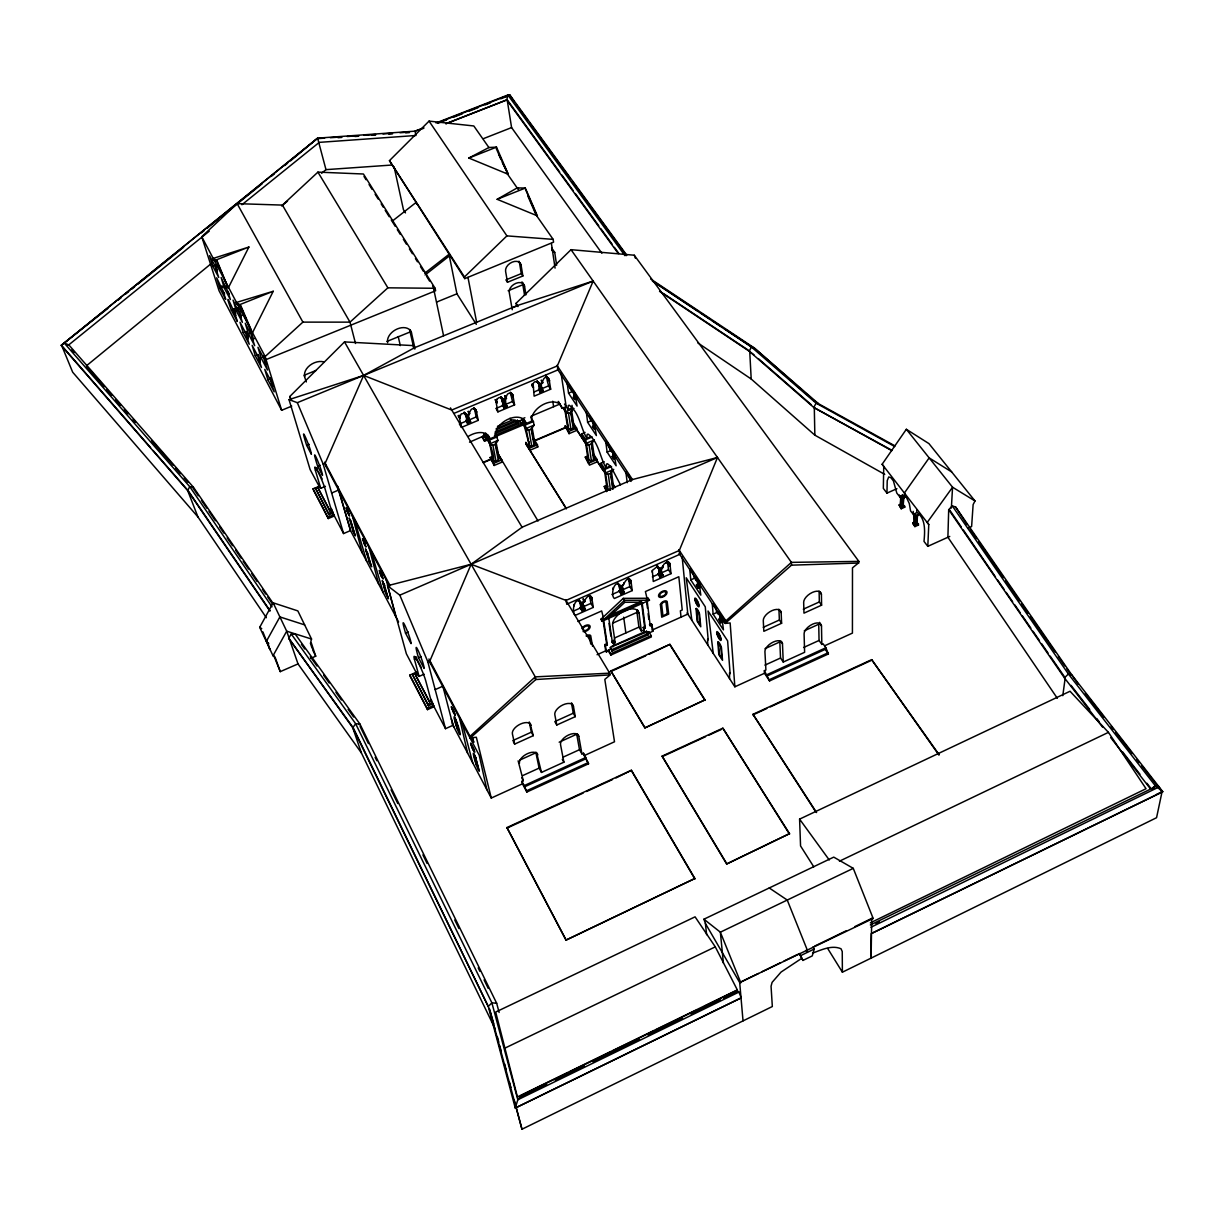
<?xml version="1.0" encoding="UTF-8"?>
<svg xmlns="http://www.w3.org/2000/svg" width="1224" height="1224" viewBox="0 0 1224 1224"><rect width="100%" height="100%" fill="white"/><g stroke="black" fill="none" stroke-linecap="round" stroke-linejoin="round"><path stroke-width="1.5" d="M729.535 678.586L729.535 672.817L730.116 673.72L727.622 640.856L708.038 611.006L713.255 653.402M857.902 561.77L857.902 563.423L852.485 567.86L852.424 633.099L824.915 645.66M517.171 306.474L516.023 303.353L571.027 249.681L634.277 255.219L858.85 561.388L858.85 563.04L791.5 565.167L726 622.664L725.113 621.333M938.961 755.086L871.687 659.659L752.99 714.311L815.551 811.512M870.891 955.868L871.228 933.637L1162.8 791.699L1071.673 674.745L955.638 507.011L952.303 505.925L948.692 509.674L1064.436 677.897L1102.594 727.133M827.699 948.493L842.387 972.193L871.106 958.117L871.717 918.383L873.171 918.459L853.266 868.351L833.743 857.121L703.922 919.209L705.407 923.477L739.694 982.566L743.029 1020.893M896.901 488.697L886.956 493.119L887.216 480.649L888.731 476.947L890.919 477.712L893.413 480.94L896.809 493.088L901.246 498.627L903.419 498.413L905.087 496.485L903.419 498.413L903.174 506.262L902.164 506.705L900.42 505.68L900.65 497.847L901.95 496.516M901.476 503.89L899.105 504.946L901.201 508.771L904.75 507.18L902.654 503.355M900.42 505.68L900.925 496.975L899.365 495.307L900.65 497.847M901.032 506.476L901.553 496.317M901.201 508.771L899.105 504.946M902.164 506.705L902.394 498.872L899.365 495.307M902.868 504.594L903.052 498.321M903.694 497.541L903.174 506.262M918.903 514.34L917.495 515.381L916.914 524.086L914.741 524.3L915.032 516.482L918.903 514.34L917.204 516.268L915.032 516.482L910.564 510.913L909.31 503.569L904.398 492.981L929.154 457.883L951.675 471.928M918.49 525.019L916.363 521.149L918.49 525.019L914.909 526.611L912.798 522.755L915.169 521.684M914.741 524.3L913.196 511.387M914.129 523.505L914.695 514.799L914.404 515.687M914.909 526.611L912.798 522.755M915.889 524.545L915.368 514.202M916.73 511.525L916.791 509.765M916.577 522.403L916.761 517.706M916.914 524.086L917.204 516.268M949.748 536.433L927.807 546.348L928.771 524.53L927.226 522.434L952.563 487.228L906.341 429.287L882.137 464.263L883.743 466.421L883.33 488.407L886.956 493.119M948.692 509.674L947.896 537.26L1057.322 698.292M951.369 508.037L952.563 487.228L974.993 500.968L973.126 504.594L971.611 526.565L968.245 528.079M1062.799 695.66L1065.201 677.851L1064.436 677.897L1068.384 673.98L1071.673 674.745L1078.267 684.262M468.455 411.325C469.771 417.568 469.236 407.118 474.178 408.816C482.241 418.73 469.052 401.028 476.151 412.09M505.022 395.796C506.659 401.854 505.39 392.69 509.842 393.317C514.539 392.613 513.284 401.64 510.362 392.154L512.672 396.561M541.314 380.083C542.752 386.233 542.247 375.875 547.143 377.528C555.742 388.727 538.897 366.527 549.148 379.624L548.597 378.185M514.049 101.531L509.674 94.768L507.853 94.982L436.019 122.981M580.696 603.065C575.601 594.696 570.614 611.801 575.28 615.366L593.288 607.395L592.003 599.179L590.381 596.516M592.003 599.179L591.1 599.576L591.835 598.154C587.704 589.983 583.328 606.936 583.236 598.567M573.796 604.503L573.735 606.14M584.537 599.76L584.445 601.412M619.971 586.158C615.075 577.682 609.889 595.032 614.372 598.49L632.242 590.58L631.156 582.303L630.268 582.701L627.774 578.753M630.268 582.701L631.018 581.278C625.709 573.934 624.24 587.841 620.033 586.678L617.554 582.716M613.163 587.566L613.056 589.218M657.349 566.528L659.476 568.946L658.344 567.156L656.508 567.094L652.316 570.506L653.264 581.492L670.997 573.643L670.109 565.32L669.222 565.717L666.682 561.816M623.796 582.869L623.689 584.521M666.024 562.78C660.929 564.585 665.137 569.619 659.093 569.65L656.554 565.733M652.316 570.506L652.178 572.174M662.873 565.84L662.719 567.508M495.368 1029.323L361.417 752.974L298.013 663.913L280.265 671.639L275.048 657.074L273.013 655.758L259.702 627.331L273.136 602.805L297.83 610.898L311.539 639.035L310.835 641.529L315.716 656.202L310.896 658.298M812.95 946.963L814.22 949.028L812.262 955.898L802.944 960.427L799.333 953.572L802.944 960.427M658.849 568.242L657.089 565.503L658.803 567.951L659.139 574.347L660.639 575.387L661.847 574.148L661.22 568.579L662.092 566.819M659.139 574.347L659.43 573.505M660.639 575.387L660.011 569.818L659.002 569.497L661.22 568.579M618.319 583.527L620.063 586.541L623.245 585.057L622.282 585.546L623.047 591.085L621.823 592.339L620.323 591.284L621.547 590.029M622.282 585.546L622.741 591.926M619.573 585.745L618.258 583.726L620.323 591.284M583.879 600.693L582.838 603.264L583.726 608.756L581.323 608.098L579.09 600.571L580.421 602.606M581.323 608.098L581.63 607.242M583.726 608.756L583.144 602.407M722.42 616.972L722.711 620.583L721.701 621.042L720.079 619.987L719.972 613.668L720.263 617.279M720.079 619.987L720.416 619.084M700.465 585.225L699.134 586.541L697.879 584.644M697.542 585.516L697.374 579.182L698.062 586.296M566.666 604.258L679.718 554.365L679.32 550.448L717.478 457.485L632.471 479.548L522.082 527.238L471.133 564.264L387.564 585.73L406.368 653.784L416.696 673.537L416.328 672.221L409.841 675.097L410.208 676.398L427.482 709.645L434.03 706.738L430.328 697.894L425.753 680.881A14.887 1.545 66.5 0 0 417.812 661.649A14.887 1.545 66.5 0 0 414.431 659.308L416.451 658.405A14.887 1.561 66.5 0 1 416.053 656.599M541.742 390.395L540.687 383.326L541.115 383.984L542.048 389.676L540.901 390.762L539.983 390.548L538.682 383.311L537.168 380.97L539.952 385.07L541.911 383.311L541.697 382.041M539.983 390.548L540.717 388.804M454.334 413.238L557.96 369.893L557.348 365.899L593.15 281.076L517.431 305.51L414.385 347.8L363.62 375.431L289.032 399.621L310.131 469.588L319.847 487.596L319.433 486.249L313.084 488.774L313.482 490.12L328.246 518.563L334.366 515.977L330.327 506.659L325.11 489.034A13.724 1.316 67.1 0 0 317.689 471.102A13.724 1.316 67.1 0 0 315.455 470.628L320.734 488.299L325.4 486.341M503.844 406.23L500.876 396.683L503.431 405.557L504.747 406.444L505.91 405.358L505.39 397.769M430.756 663.928L429.93 660.792L471.133 564.264L566.008 600.418L679.32 550.448M504.869 399.697L505.604 406.077M503.431 405.557L503.737 404.823C505.298 400.095 501.09 394.725 497.143 398.993M613.606 487.397L612.765 489.325L610.623 473.382L611.464 471.439L613.606 487.397L612.474 485.668M604.304 461.815L601.03 463.223L601.519 466.834L605.498 472.938L608.297 474.377L610.47 490.319L608.037 489.799L606.92 488.07L607.762 486.142M326.12 466.558L325.156 463.299L363.62 375.431L451.733 410.04L557.348 365.899M615.703 457.562L613.285 457.057L613.132 452.574M464.324 412.197L466.267 416.084L469.083 414.569L468.027 415.946L469.205 421.576L468.333 421.943L467.033 421.041L465.763 414.584M469.205 421.576L468.364 415.196M585.072 439.661L582.379 437.412L585.562 442.675L587.903 458.679L588.989 460.362L591.376 460.867L593.655 459.887L594.481 458.006L592.217 442.002L594.359 439.906L586.25 443.363L582.379 437.412L581.844 433.801L585.087 432.409M592.217 442.002L591.36 443.884L593.655 459.887M594.543 424.208L595.063 427.926L593.625 427.038L593.456 422.555M465.059 413.192L461.264 413.865L459.428 417.95L460.285 417.598L458.908 415.318M593.196 420.704L593.625 427.038M563.499 408.602L565.09 411.218L567.569 427.268L568.625 428.905L570.965 429.394L573.214 428.431L574.056 426.595L571.639 410.545L573.689 408.388L565.687 411.769L562.856 407.439M567.569 427.268L568.41 425.432M497.158 398.978L496.103 402.375L496.929 402.023L495.536 399.774M577.101 397.479L575.831 398.611L574.408 397.754L573.934 391.42M571.639 410.545L570.797 412.381L573.214 428.431M524.882 417.736L521.654 419.098C525.28 427.528 526.947 436.693 529.395 445.551L531.736 446.041L534.001 445.092L534.873 443.226L532.088 427.268L534.047 425.141L533.419 421.53L530.65 417.154M542.752 382.301C540.396 387.809 534.184 375.416 532.501 386.6L533.327 386.248L531.889 384.03M532.088 427.268L531.216 429.119L534.001 445.092M528.355 443.899L529.227 442.048M493.7 460.714C493.731 450.814 488.866 442.904 485.53 434.321L489.126 440.242L492.675 459.031L493.7 460.714L496.026 461.203L498.306 460.239L499.208 458.373L496.103 442.476L497.969 440.395L495.46 433.847M496.103 442.476L495.2 444.358L498.306 460.239M496.026 461.203L492.905 445.322L489.829 443.822L497.969 440.395L495.2 444.358L492.905 445.322L490.549 444.832L489.524 443.149L490.426 441.283M273.227 291.266L252.175 333.326L240.271 305.908L235.941 302.603L273.227 291.266L239.858 304.608L235.941 302.603M248.916 247.018L228.23 288.022L217.153 261.033L213.42 260.008L212.67 258.585L248.916 247.018L216.189 259.932L212.67 258.585M801.016 389.293L754.015 347.754L650.694 279.026M266.312 641.452L279.883 616.911L304.654 624.883M273.013 655.758L286.707 631.186L273.136 602.805M271.238 377.925L270.703 379.042M266.159 361.386L266.067 362.702L264.415 357.301M260.177 359.106L260.1 360.407L258.463 355.113M248.013 335.957L247.921 337.227L246.269 331.933M704.458 1006.235L736.955 990.415L738.913 992.083L741.224 997.835L515.273 1108.041L488.254 1006.465L352.772 727.76L288.68 638.194L291.266 634.032L294.02 634.246M573.689 408.388L570.797 412.381L568.517 413.345L566.161 412.855L565.09 411.218M594.359 439.906L591.36 443.884L589.065 444.863L586.663 444.373L585.562 442.675M540.809 384.703L541.911 383.311L538.897 384.581L536.877 381.092M955.638 507.011L967.021 524.622M584.077 601.933L580.788 603.371L579.09 600.403M660.929 569.42L662.23 568.058M621.042 590.152L620.384 590.825L621.685 591.177M535.775 214.506L553.156 239.368L553.569 242.138L464.768 278.628L389.462 160.635L429.058 121.115L473.81 125.965L489.034 147.706M290.96 399.529L289.751 396.545L344.525 341.909L413.054 345.596L415.028 348.871M359.244 724.746L359.948 724.057L295.397 634.353M464.768 278.628L464.447 276.961L506.904 235.88L553.156 239.368M1152.197 788.791L1155.318 785.777L1068.384 673.98L952.303 505.925M291.74 406.138L281.642 410.285L219.05 290.746L201.746 236.722L237.119 203.643L282.438 205.097L317.919 172.125L363.436 174.007L435.101 288.283L435.622 290.761L266.067 359.581M600.892 619.283L623.261 598.352L648.215 598.261L649.47 600.219L602.116 621.272L600.892 619.283L602.805 618.441M602.116 621.272L624.5 600.341L649.47 600.219M614.111 611.036L610.302 614.601L610.791 615.397M624.806 602.3L609.567 616.529L641.804 602.208L624.806 602.3L624.301 601.504M281.642 410.285L265.134 356.551L302.894 322.126L350.003 322.142L387.87 287.824L435.101 288.283M470.399 737.888L470.016 736.343L535.255 676.872L609.674 673.154L609.934 674.898L535.791 679.534L470.399 737.888L469.649 736.45L470.031 737.995L476.335 737.231L491.268 798.063L522.449 783.819L521.898 781.356L523.306 780.713L518.135 760.838M726 622.664L725.863 620.874L791.393 562.367L858.85 561.388M86.414 365.823L210.635 264.093M281.627 205.969L287.533 201.118M321.545 173.273L325.982 169.646L391.588 165.056M107.819 308.463L61.2 345.413L317.597 138.144L414.982 131.167L423.749 127.755M118.223 300.064L121.191 297.662M125.644 294.066L128.612 291.664M131.595 289.262L134.564 286.86M137.532 284.458L183.6 247.233M201.425 232.835L204.393 230.433M207.361 228.031L217.765 219.632M220.733 217.229L262.334 183.6M271.254 176.409L274.222 174.007M284.626 165.592L287.594 163.19M290.578 160.803L317.597 138.144L325.982 169.646M209.243 231.183L68.192 345.352L68.926 345L193.469 487.29L273.732 604.274M241.908 204.745L319.28 142.367L415.976 135.482L414.982 131.167L423.764 128.26M392.476 220.978L416.206 202.358L416.543 204.01M425.095 274.987L449.789 255.602L449.453 253.965L424.713 273.243M870.341 924.962L1151.784 788.516L1155.318 785.777L1162.8 791.699L872.941 932.795M497.158 199.313L517.216 187.884L525.326 188.068L537.367 215.852L497.158 199.313L525.326 188.068M801.689 958.361L781.05 972.07L772.084 982.382L771.059 986.269L772.329 1006.526L521.975 1129.232L489.294 1008.362M468.853 158.049L488.957 147.492L496.516 147.14L508.312 174.328L468.853 158.049L496.516 147.14M870.371 922.85L1146.046 788.715L1108.439 732.365L1070.036 691.254L799.593 819.131L800.557 845.952L813.776 866.837M567.615 1072.851L521.439 1095.327L517.813 1099.764L515.273 1108.041L741.224 997.835M571.042 1071.184L610.378 1052.028M613.805 1050.376L653.142 1031.22M656.569 1029.552L695.905 1010.397M875.986 923.508L879.413 921.84M520.827 1096.979L546.608 1084.418M555.206 1080.241L584.429 1066.012M593.028 1061.82L639.448 1039.222M648.047 1035.03L682.426 1018.291M691.024 1014.099L720.263 999.87M723.69 998.203L737.445 991.501L736.955 990.415M870.952 927.241L1157.017 787.935L1151.784 788.516M738.913 992.083L517.813 1099.764L491.895 1002.854L355.649 723.721L291.266 634.032M741.407 981.74L758.436 973.462M761.848 971.795L780.591 962.691M784.003 961.039L797.62 954.414M814.618 946.137L846.534 930.638M854.933 926.553L871.717 918.383M739.694 982.566L873.171 918.459M800.603 955.653L814.22 949.028M853.266 868.351L720.355 932.183L703.922 919.209M504.778 1048.203L715.29 946.856L737.307 989.895L517.415 1096.934L495.689 1012.064L695.079 916.837L715.29 946.856M839.434 861.191L1108.439 732.365M565.993 940.124L694.865 878.495L631.431 770.263L506.935 827.562L565.993 940.124L694.865 878.495M726.658 863.991L789.511 833.651L722.864 728.173L662.092 756.141L726.658 863.991L789.511 833.651M507.057 828.097L583.114 793.091M586.571 791.5L612.505 779.55M615.963 777.959L631.431 770.263M663.898 755.897L705.559 736.71M709.033 735.119L721.181 729.519M753.02 714.862L766.775 708.528M770.217 706.952L871.672 660.241M522.617 775.634L539.111 768.106L535.821 752.332M563.116 757.151L579.503 749.685L576.642 733.788M764.954 665.122L780.529 658.022L779.81 641.483M803.587 647.496L819.055 640.458L818.718 623.812M539.111 768.106L541.482 772.421L563.897 762.185L560.531 744.605A10.144 5.34 -30.1 0 1 568.64 734.951A10.144 5.34 -30.1 0 1 578.784 736.312L581.936 753.953L583.527 753.219L588.56 763.776L526.886 792.005L522.449 783.819M764.373 670.676L765.903 669.972L764.923 651.673A9.945 5.141 -33.4 0 1 773.43 641.957A9.945 5.141 -33.4 0 1 782.473 643.702L783.238 662.046L804.612 652.3L804.091 633.864A9.93 5.095 -34 0 1 812.644 624.148A9.93 5.095 -34 0 1 821.488 625.954L821.824 644.436L823.14 643.839L825.863 647.756L828.403 653.968L769.575 680.911L764.51 673.261L764.373 670.676L769.575 680.911M644.864 727.913L704.978 699.868L669.911 644.344L610.852 670.905L644.864 727.913L704.978 699.868M687.047 612.903L734.859 686.802L764.51 673.261M526.886 792.005L524.209 785.624L585.913 757.411M767.004 674.654L825.863 647.756M524.484 786.848L586.143 758.666M767.081 675.954L825.894 649.057M526.611 790.781L588.346 762.521M769.514 679.611L828.388 652.667M519.802 760.089L536.51 752.485L541.482 772.421M559.169 742.188L577.407 733.91L578.784 736.312M765 648.674L780.927 641.437L782.473 643.702M804.275 630.819L819.912 623.72A9.914 5.095 -34 0 0 819.59 622.358M512.749 740.596L531.369 732.166L529.227 721.931M573.291 713.209L554.824 721.563L556.782 725.021L575.28 716.652L573.444 706.34L571.44 702.882L573.291 713.209L575.28 716.652M763.256 627.315L779.382 620.017L778.908 609.292L781.142 612.551L781.601 623.276L763.837 631.309L763.271 620.629A10.144 5.324 -33.7 0 1 771.931 610.654A10.144 5.324 -33.7 0 1 781.142 612.551M803.326 609.185L819.33 601.948L819.116 591.161L821.411 594.374L821.595 605.176L803.969 613.148L803.663 602.392A10.113 5.279 -34.4 0 1 812.399 592.401A10.113 5.279 -34.4 0 1 821.411 594.374M513.376 741.759L514.661 744.1L533.297 735.655L529.87 723.093M720.783 622.787L718.855 619.206L720.783 622.787L724.317 621.195M919.698 513.912L914.634 516.176L915.445 513.162L917.357 512.657C926.002 519.144 924.839 531.981 924.013 541.406L927.807 546.348M651.168 635.608L651.336 636.939L610.852 655.069L610.654 653.754L651.168 635.608L648.72 631.691L646.762 632.563L648.184 634.828L611.923 651.076L610.332 647.45L614.173 644.681L613.071 640.902L611.694 641.514L612.413 642.707L613.79 642.095M432.302 703.418L445.505 728.678L452.987 725.327L442.858 686.205L435.178 689.617M914.404 522.617L915.43 522.158M912.752 523.811L915.139 522.74M722.053 617.875A4.605 1.102 65.5 0 1 722.741 620.767L722.221 619.987L723.445 629.855L713.133 614.157L718.182 611.893L720.248 615.029M914.955 525.555L918.536 523.948M610.929 671.471L645.66 655.85M649.133 654.289L669.911 644.344M720.722 622.052L723.078 620.996M900.711 504.808L901.721 504.364M901.231 507.715L904.781 506.124M614.417 638.056L638.913 627.116L636.862 611.296M610.531 648.781L606.416 652.04L605.696 650.862L604.748 644.62L606.63 643.778L603.08 620.247M612.597 646.44L644.987 632.64L643.212 627.438L644.589 626.826L641.59 603.126M651.336 623.812L649.47 624.638L650.204 625.801L652.071 624.974L651.336 623.812L652.836 631.263L648.888 633.022L648.72 631.691M606.416 652.04L605.467 645.813L607.349 644.971L603.524 619.635L608.68 617.34L609.169 618.135M644.283 631.217L643.946 628.601L645.323 627.989L642.11 602.483L642.6 603.279M643.549 630.039L641.345 631.018L639.096 613.453A14.78 8.201 -31.8 0 0 624.668 610.684A14.78 8.201 -31.8 0 0 612.627 625.25L615.167 642.722L613.453 643.503L613.071 640.902M612.933 646.991L612.78 645.997L644.864 631.645M644.987 632.64L646.593 631.217L648.184 634.828M597.067 654.718L605.696 650.862M652.101 630.085L687.812 614.096L682.135 556.721M611.923 651.076L611.725 649.745L648.016 633.497M641.299 601.428L610.378 615.167L610.868 615.963M646.333 599.102L648.215 598.261M698.782 581.92A4.529 1.071 65.7 0 1 699.975 585.99L699.47 585.225L700.801 595.139L690.764 579.885L695.752 577.667M431.644 700.878L429.425 701.872L429.165 700.908L431.383 699.929M700.556 587.229L698.231 588.27L696.41 585.5L698.674 583.726M432.837 703.815L428.4 705.789L428.048 704.489L432.485 702.515M613.316 622.924L638.102 611.893L639.096 613.453M427.482 709.645L427.13 708.359L433.694 705.437M698.231 588.27L700.495 586.495M905.852 496.026L900.818 498.275L902.394 494.618L905.928 496.806M584.842 601.229L580.788 603.585L579.166 600.908M623.245 585.057L620.002 586.495L621.058 586.801L621.823 592.339M669.222 565.717L670.002 564.295L668.885 562.505M428.4 705.789L412.534 674.684L416.925 672.741L419.082 676.413L424.085 674.194M572.878 611.357L590.855 603.401L589.815 596.822M611.908 594.527L629.748 586.648L628.876 580.023M652.361 576.871L658.803 574.025M662.016 572.602L668.457 569.757L667.738 563.086M581.89 610.118L585.149 608.68L583.466 605.88L585.271 609.414L582.012 610.868L580.207 607.318L582.012 610.868M620.935 593.273L624.163 591.85L622.435 589.081L624.271 592.6L621.027 594.023L619.206 590.519L621.027 594.023M662.98 574.898L659.858 577.07L662.98 574.898L661.22 572.159M577.927 621.486L601.673 610.944L603.891 619.604M418.486 657.747C410.713 631.14 424.56 663.882 424.101 668.426L418.486 657.747L421.224 656.538M445.505 728.678L427.803 661.725L429.93 660.792M415.686 675.556L415.426 674.577L417.629 673.613L417.889 674.577L415.686 675.556L429.425 701.872M812.537 953.144C821.381 949.931 831.708 944.775 841.01 948.753L842.25 951.538L842.387 972.193M405.542 633.16C397.647 606.492 411.432 639.005 411.05 643.625L405.542 633.16L408.265 631.966M387.564 585.73L399.82 595.17L717.478 457.485M608.037 489.799L605.498 472.938L613.698 469.404L610.623 473.382L608.297 474.377L605.865 473.856L601.519 466.834L604.228 469.083M606.507 491.62L604.243 486.448L607.486 485.041M614.586 456.812L616.116 465.793L607.135 452.13L611.893 450.08M597.128 459.581L597.419 461.739L589.417 465.166L589.111 463.024L597.128 459.581L593.273 453.676L593.579 455.818M591.039 436.54L586.847 438.314L587.138 434.428L588.086 434.092C598.903 442.063 599.699 457.164 606.14 467.874L610.363 466.053M605.498 472.938L605.008 469.327L611.572 466.497M588.989 460.362L585.715 439.737L592.217 436.968M588.453 463.697L585.271 457.088L588.469 455.726M483.189 462.305L491.696 458.694M534.827 440.411L566.192 427.099M483.266 462.703L491.773 459.092M534.903 440.793L566.253 427.497M594.635 425.554L596.379 435.576L587.612 422.265L592.324 420.26M501.748 459.949L502.161 462.075L494.129 465.487L493.716 463.361L501.748 459.949L498.168 454.058L538.04 521.026M537.428 444.786L537.795 446.928L529.824 450.325L529.441 448.183L537.428 444.786L533.771 438.972M576.642 428.14L576.963 430.297L569.053 433.663L568.716 431.506L576.642 428.14L573.827 423.825M332.622 512.627L343.562 533.557L350.538 530.589L337.763 486.341M468.318 436.387A16.968 10.817 -31 0 1 489.921 438.835L495.506 436.478A16.907 10.741 -31.9 0 1 508.756 418.945A16.907 10.741 -31.9 0 1 526.106 423.55L531.66 421.209A16.845 10.664 -32.7 0 1 545.017 403.675A16.845 10.664 -32.7 0 1 562.046 408.388L566.177 406.643L561.051 373.243M485.698 433.082L485.913 434.107L483.817 434.413L484.092 435.79L482.271 436.555L482.547 437.932L484.551 441.221L487.948 439.783M496.454 436.203L521.99 425.417L521.73 424.039L519.68 420.781L517.614 421.653L518.792 423.55L495.307 433.449M489.126 440.242L497.265 436.8M529.395 445.551L525.326 424.942L533.419 421.53M331.903 510.087L329.837 510.959L329.531 509.964L331.612 509.092M564.478 404.042L568.058 409.52L572.189 407.776L572.021 405.312M333.127 513.024L328.996 514.784L328.598 513.437L332.729 511.678M328.246 518.563L327.848 517.216L333.968 514.631M494.129 465.487L490.151 457.47L493.349 456.108M331.658 492.997L338.803 489.983M575.693 396.714A4.162 0.918 67.2 0 0 575.311 394.954L577.07 406.093L568.548 393.133L573.199 391.16M497.464 426.304L512.887 419.817L515.381 420.582L515.564 421.607L496.378 429.685M496.179 428.675L515.381 420.582M515.564 421.607L517.354 420.26L518.792 423.55M469.526 442.17L483.954 435.882M517.171 421.882L522.403 419.664M531.185 416.175L560.317 403.889M495.047 432.072L518.548 422.158M484.551 441.221L484.276 439.86L487.672 438.422M494.481 435.545L521.73 424.039M315.455 470.628L317.353 469.848A13.724 1.331 67.1 0 1 316.848 467.905M548.933 380.848C544.802 371.209 547.985 387.167 550.678 389.201L534.123 396.163L533.327 386.248M510.546 393.21L512.473 401.533L514.585 404.884L497.908 411.876L496.516 409.642M467.048 414.309L465.854 415.41L464.584 413.467L466.176 414.676L467.063 418.899M502.376 398.075L502.59 399.651L501.182 397.402M468.333 421.943L467.17 416.298L465.043 413.207M502.682 400.187L506.43 398.045M466.023 415.854L469.832 413.59M496.929 402.023L496.301 403.43L497.908 411.876M466.038 420.398L469.083 419.113L470.521 421.484L467.629 423.535L466.038 420.398L467.629 423.535M533.633 392.139L548.52 385.881M495.827 408.51L512.473 401.533M474.453 408.541L476.167 416.971L459.398 424.009L461.448 427.406L478.232 420.368L476.534 411.922M543.058 390.318L540.182 392.338L543.058 390.318L541.559 387.993M506.92 406.001L504.043 408.036L506.92 406.001L505.451 403.645M467.476 422.77L470.521 421.484M329.837 510.959L317.796 487.473L319.847 486.601L320.153 487.611M317.689 466.344C308.494 437.58 322.845 471.73 322.478 475.417L317.689 466.344L320.26 465.273M343.562 533.557L323.182 464.126L325.156 463.299M306.673 445.398C297.478 416.818 311.615 450.417 311.37 454.318L306.673 445.398L309.213 444.343M512.29 307.821L517.324 305.74M289.032 399.621L297.325 402.681L593.15 281.076M508.144 290.746L523.428 284.488A8.461 5.737 -33.9 0 0 521.914 281.933M316.19 370.367L304.072 375.309L306.321 381.934M386.937 341.435L410.759 331.704A13.02 8.92 -30.6 0 0 409.826 329.562M436.693 302.037L456.919 293.806L449.04 254.439M519.466 262.655L521.271 273.625L505.91 279.883L507.486 282.254L522.862 275.981L521.057 265.011L519.466 262.655A8.553 5.86 -34.2 0 0 518.945 261.202M267.857 379.715L274.207 391.818L270.519 380.282L264.782 369.373L267.857 379.715L270.856 378.491M255.265 355.71L261.477 367.537L257.759 356L252.144 345.321L255.265 355.71L258.233 354.501M261.11 357.898L267.49 370.015L263.726 358.219L257.958 347.295L261.11 357.898L264.139 356.674M248.441 333.861L254.684 345.703L250.889 333.907L245.244 323.228L248.441 333.861L251.456 332.653M537.367 215.852L535.928 214.628L527.957 196.268M243.178 332.653L249.252 344.235L245.504 332.698L240.011 322.249L243.178 332.653L246.116 331.475M236.722 304.087L240.822 305.694L251.18 329.853M231.336 310.1L237.288 321.438C235.758 314.124 221.529 283.524 231.336 310.1L234.258 308.938M240.088 314.92L241.205 317.031L233.05 300.125L236.293 310.789L239.261 309.596M508.312 174.328L502.36 162.67M223.533 292.23L224.604 294.25L216.663 277.817L219.892 288.267L222.768 287.12M228.138 292.245L229.225 294.311L221.116 277.527L224.39 288.206L227.343 287.028M212.884 266.358L218.744 277.466L214.873 265.669L209.579 255.663L212.884 266.358L215.271 264.935L216.602 265.424M483.342 138.679L511.586 127.587L601.887 253.261M496.286 148.655L507.379 172.982M217.153 261.033L213.42 260.008M437.779 122.798L509.674 94.768L626.719 255.143M437.84 123.333L446.592 119.921M453.584 117.198L462.335 113.786M469.327 111.063L478.079 107.651M485.071 104.927L490.319 102.877M500.815 98.792L509.551 95.38M445.75 123.716L507.164 99.756L559.659 172.003M446.24 123.67L507.164 99.756L511.586 127.587M666.024 562.78L668.901 562.489A4.819 2.708 -32.9 0 1 670.002 564.295L668.304 561.694M892.158 450.432L813.761 407.47L749.164 351.181L659.522 291.343M754.03 354.853L749.164 351.181L751.459 347.035L754.015 347.754L818.474 403.706L894.683 445.735M627.989 579.457L628.983 579.35M679.106 553.462L725.281 623.414L730.147 622.939L734.859 686.802M324.651 138.144L317.123 138.679L61.2 345.413L187.685 490.579L269.708 610.776M330.296 137.731L341.588 136.92M347.233 136.522L358.525 135.711M364.171 135.313L375.462 134.502M382.99 133.967L392.399 133.294M399.927 132.758L409.336 132.085M338.008 137.7L341.771 137.44M354.929 136.491L358.693 136.231M371.851 135.283L375.615 135.023M388.773 134.074L392.537 133.814M405.71 132.865L409.459 132.605M499.132 1012.462L496.669 1003.252L491.895 1002.854L488.254 1006.465L353.262 727.836L288.68 638.194M241.067 315.348L241.924 315.517M253.307 338.543L254.179 338.711M719.636 614.57L718.32 612.566L721.273 615.626L721.701 621.042M614.02 452.421L613.01 452.207L613.744 457.761M697.558 580.849L698.629 581.094L697.037 580.054M720.186 615.412L721.273 615.626M580.788 603.371L581.905 603.677L582.792 609.169M504.594 404.471L505.91 405.358M468.211 419.939L469.526 420.842M1155.915 794.804L1162.035 791.821L1158.501 786.221M311.539 639.035L286.707 631.186L298.013 663.913M68.926 345L64.122 342.904L189.72 486.647L272.003 606.829M538.897 384.581L539.952 385.07L540.901 390.762M586.25 443.363L589.065 444.863L591.376 460.867M894.713 446.546L816.071 403.155L751.459 347.035L652.407 281.107M891.699 450.6L813.761 407.47L816.071 403.155L818.474 403.706L813.914 400.493M565.121 408.143L565.687 411.769L568.517 413.345L570.965 429.394M697.757 342.842L751.199 379.012L814.847 435.163L884.738 474.392M567.875 428.186L569.711 429.333M588.208 459.612L590.09 460.79M906.341 429.287L928.939 443.608L974.993 500.968M607.257 489.034L609.169 490.243M528.646 444.817L530.482 445.98M492.966 459.964L494.771 461.142M259.702 627.331L261.737 628.662M653.616 281.612L698.124 311.233M701.306 313.344L709.247 318.638M712.429 320.749L720.37 326.043M725.144 329.21L753.755 348.259M663.255 293.408L748.139 350.064M769.238 887.966L787.246 900.053L807.442 950.421M551.794 250.186L554.732 252.419L556.629 265.241M501.121 397.953L502.682 399.162M537.382 382.255L538.912 383.464L539.57 389.875M525.035 424.957L522.296 422.708L526.565 429.593L528.921 430.083L531.216 429.119L534.047 425.141L525.968 428.553L528.921 430.083L531.736 446.041M805.316 393.026L809.615 396.76M758.329 358.601L811.42 404.853M71.941 349.62L74.434 352.481M86.904 366.741L104.361 386.692M106.87 389.553L111.858 395.26M115.591 399.529L120.579 405.236M124.328 409.52L128.076 413.788M133.064 419.495L135.558 422.341M151.776 440.885L172.982 465.12M175.476 467.981L180.464 473.673M184.212 477.957L187.945 482.241M150.583 447.617L61.751 345.688L72.675 372.203L197.936 516.941L266.358 617.722M153.092 450.478L188.114 490.686L270.152 610.868M1085.306 693.304L1104.079 717.402M1111.101 726.444L1113.457 729.458M1115.798 732.472L1132.215 753.571M1136.912 759.599L1139.253 762.598M1141.61 765.612L1162.035 791.821L1156.558 817.709L871.106 958.117M1071.046 685.379L1089.727 709.476M1096.735 718.519L1099.076 721.533M1122.439 751.658L1139.942 774.241M1146.949 783.284L1150.453 787.812M1110.688 737.582L1150.009 788.302M882.137 464.263L928.771 524.53M913.135 513.147L915.307 515.947M902.624 504.426L904.75 507.18M635.348 258.142L634.277 255.219M516.298 104.621L527.544 120.029M529.793 123.104L570.262 178.582M572.511 181.657L626.474 255.617M624.974 255.694L507.853 94.982L506.797 100.031L618.288 253.536M561.908 175.078L573.077 190.454M575.311 193.53L598.766 225.813M600.999 228.888L612.168 244.265M614.402 247.34L618.87 253.49M799.593 819.131L829.245 859.967M465.717 413.636L466.344 415.058L464.982 412.779M301.425 644.344L304.761 648.98M310.315 656.722L316.985 665.994M323.656 675.266L329.21 683.007M335.896 692.279L341.45 700.006M348.121 709.293L353.675 717.019M871.687 659.659L938.992 754.519M571.027 249.681L791.393 562.367L791.5 565.167M819.33 601.948L821.595 605.176M517.676 187.7L518.624 189.062M506.43 172.569L518.379 189.659M819.912 623.72L821.488 625.954M551.626 247.967L554.732 252.419M1003.496 577.636L978.817 541.773M1005.654 580.727L1019.623 600.877M1021.78 603.967L1028.221 613.255M1030.379 616.361L1055.103 651.994M1058.332 656.63L1064.773 665.933M1066.93 669.023L1071.229 675.22M819.055 640.458L821.824 644.436M825.282 649.454L828.403 653.968M997.575 579.962L1004.017 589.279M1006.159 592.385L1012.6 601.718M1014.757 604.824L1020.112 612.581M1022.269 615.703L1030.853 628.126M1032.995 631.232L1039.436 640.55M1041.593 643.656L1048.035 652.989M1050.177 656.095L1064.13 676.291M475.708 409.459L476.32 410.882L474.927 408.617M970.234 529.303L976.676 538.652M949.457 509.689L961.207 526.871M963.349 529.992L995.433 576.856M198.288 495.735L192.933 487.932L193.469 487.29L189.72 486.647L187.685 490.579L197.936 516.941M201.501 500.417L206.841 508.22M208.983 511.341L215.393 520.705M219.677 526.932L223.946 533.174M227.159 537.856L232.499 545.659M235.712 550.341L241.067 558.129M243.194 561.25L248.548 569.053M251.762 573.735L257.101 581.538M262.456 589.341L265.654 594.007M267.796 597.128L272.08 603.371M779.382 620.017L781.601 623.276M429.058 121.115L506.904 235.88M780.529 658.022L783.238 662.046M521.271 273.625L522.862 275.981M363.39 540.335L365.043 545.659M525.968 294.816L524.545 286.141L522.572 283.203L524.591 295.351M365.104 545.384L365.257 544.527M516.023 303.353L518.119 306.536M556.966 365.333L632.578 479.732M678.784 549.637L725.863 620.874M696.762 579.182L698.782 582.226M557.41 369.036L630.85 480.328M614.448 455.787L614.907 456.476A4.284 0.964 66.8 0 0 614.173 453.614M575.846 397.754L575.265 396.056M631.079 481.43L629.824 479.119A4.315 0.979 66.6 0 0 629.105 476.258M696.334 584.766L698.154 587.535M512.29 393.914L512.856 395.352L511.448 393.103M586.847 438.314C580.513 427.849 579.793 412.962 569.16 405.19L568.257 405.572L568.058 409.52M666.56 560.776L669.115 564.677M581.844 433.801L585.715 439.737M601.03 463.223L605.008 469.327M612.337 482.944L615.305 487.504M668.457 569.757L670.997 573.643M573.169 424.147L586.587 444.771M592.783 454.288L594.849 457.455M596.914 460.637L605.161 473.321M612.398 484.429L614.463 487.611M573.23 424.544L586.648 445.169M592.829 454.685L594.895 457.853M595.507 458.786L603.157 470.552M558.251 401.396L562.046 408.388M541.406 380.618L542.844 382.837M657.793 566.329L659.476 568.946L659.369 568.166M752.99 714.311L816.561 812.552M537.504 381.674L538.942 383.908M661.297 572.924L663.071 575.647M541.681 388.758L543.181 391.083M568.716 431.506L564.983 425.738L569.053 433.663M585.271 457.088L589.111 463.024M604.243 486.448L607.196 491.008M473.459 750.22L474.101 750.955L473.872 749.761M659.767 576.32L658.007 573.582L659.858 577.07M540.059 391.573L538.56 389.247L540.182 392.338M389.462 160.635L464.447 276.961M532.073 385.086L533.511 387.304M538.759 382.301L539.31 383.755M405.465 212.9L403.461 209.748L394.128 166.923M456.919 293.806L476.32 324.329M657.227 566.758L658.512 568.778M647.481 600.234L645.4 591.559L678.83 576.734L682.227 609.996L680.376 610.822L681.034 617.141M647.572 601.061L647.083 600.28L650.204 625.801M629.365 578.646L631.018 581.278A4.835 2.739 -32.1 0 0 629.855 579.503M627.637 577.728L630.131 581.675M669.972 644.91L705.039 700.419M789.541 834.202L722.864 728.173M639.953 601.428L640.443 602.223M640.014 601.994L640.519 602.789M629.748 586.648L632.242 590.58M523.581 419.557L526.106 423.55M521.654 419.098L525.326 424.942M636.633 603.509L637.123 604.289M534.138 441.114L537.795 446.928M505.114 396.331L506.522 398.58M504.594 395.979L506.002 398.213L505.879 397.418M521.99 425.417L519.68 420.781M486.249 437.917L489.524 443.149M364.018 176.486L366.037 179.714M369.067 184.533L372.081 189.368M375.11 194.188L378.139 199.022M381.169 203.857L383.173 207.07M385.193 210.283L389.232 216.725M391.252 219.953L395.276 226.379M397.295 229.607L400.325 234.427M403.354 239.261L406.368 244.096M409.397 248.916L412.427 253.75M415.456 258.57L417.476 261.798M420.49 266.618L423.519 271.453M426.549 276.272L429.578 281.107M432.592 285.942L434.612 289.155M501.565 397.249L502.972 399.498M622.557 590.289L623.047 591.085M505.589 404.41L507.057 406.766M500.57 396.821L502.789 400.569L505.634 399.039L502.59 400.309L503.691 400.784L504.747 406.444M644.589 626.826L645.323 627.989M643.212 627.438L643.946 628.601M503.89 407.271L502.421 404.914L504.043 408.036M529.441 448.183L525.8 442.338L526.182 444.496L566.329 508.817M623.261 598.352L624.5 600.341M509.949 418.302L511.311 420.475M526.121 444.098L566.268 508.419M638.913 627.116L641.345 631.018M495.032 399.697L497.143 403.078M613.882 613.606L614.372 614.402M590.213 595.491L591.835 598.154A4.85 2.754 -31.4 0 0 590.626 596.379M806.142 950.268L807.412 952.349M589.31 595.889L590.947 598.551M603.524 619.635L604.013 620.43M473.856 407.638L475.937 411.034M588.668 595.583L591.1 599.576M613.576 640.106L615.167 642.722M590.855 603.401L593.288 607.395M487.443 434.78L489.921 438.835M476.167 416.971L478.232 420.368M499.208 458.373L496.47 447.862M483.817 434.413L485.255 437.702L484.092 435.79M583.312 599.087L584.934 601.749M468.042 411.493L469.419 413.773M482.271 436.555L484.276 439.86M610.332 647.45L611.725 649.745M606.63 643.778L607.349 644.971M579.533 600.204L581.155 602.866L581.018 602.101M583.557 607.104L584.032 607.9M469.236 419.878L470.674 422.249M608.267 649.791L610.654 653.754M465.962 415.211C460.79 406.904 468.471 418.838 467.43 421.714M604.748 644.62L605.467 645.813M608.466 651.122L610.852 655.069M317.919 172.125L387.87 287.824M490.151 457.47L493.716 463.361M414.783 347.432L411.493 332.928L409.642 329.883L413.788 347.998M458.067 415.67L459.428 417.95A4.483 2.907 -31.1 0 1 459.796 415.395M610.852 670.905L644.788 727.362M662.092 756.141L726.612 863.456M450.447 407.883L522.266 527.529M565.549 599.653L609.674 673.154M413.483 347.432L414.248 348.718M609.108 673.537L609.934 674.898M631.508 770.799L694.926 879.031M282.438 205.097L350.003 322.142L355.511 343.485M585.806 758.941L588.56 763.776M579.503 749.685L581.936 753.953M344.525 341.909L535.255 676.872L535.791 679.534L534.98 678.127M347.279 509.873L346.622 508.909L347.126 510.989M363.681 540.855L362.503 538.652L364.584 544.741M348.427 513.896L349.085 514.86L348.565 512.779M562.29 759.324L563.897 762.185M380.618 572.847L379.914 571.792L380.695 574.607M364.813 544.864L365.991 547.067L363.911 540.977M381.72 576.825L382.515 577.85L381.949 575.846M452.803 709.201L451.977 707.946L455.313 715.642L451.289 706.661L453.477 712.812M453.798 713.087L454.747 714.357L454.242 712.429M473.122 749.593C479.089 760.303 466.849 733.712 472.77 749.302M531.369 732.166L533.297 735.655M237.119 203.643L302.894 322.126M521.745 777.821L523.306 780.713M521.898 781.356L524.209 785.624M471.133 737.307L473.81 742.356L472.663 737.735M289.751 396.545L291.526 399.911M324.559 462.152L389.691 584.95M428.966 658.956L470.016 736.343M325.37 465.166L389.66 586.418M428.951 660.532L479.211 755.223L486.877 789.725M201.746 236.722L265.134 356.551M239.062 309.32L237.777 307.53M251.303 332.515L250.017 330.709M217.398 271.606L216.327 269.586L216.572 270.32M252.022 337.35L253.445 340.241L252.312 338.099M264.828 361.508L266.205 364.431L265.057 362.228M352.68 530.788L355.358 535.867L350.293 519.833M368.914 561.602L371.668 566.819L366.068 550.708M224.39 288.206L230.372 299.543L227.802 291.45M236.293 310.789L242.398 322.371L239.858 314.185M451.304 718.901L453.829 726.918M506.935 827.562L565.886 939.604M398.596 621.945L350.63 530.772L338.91 491.405M452.176 723.767L491.268 798.063M318.148 471.378L322.157 478.997M416.451 658.405L421.286 667.615M246.636 336.065L247.829 338.176M258.891 359.229L260.008 361.371M271.56 383.326L272.921 386.233L271.774 384.045M235.054 314.14L235.911 315.486M246.957 336.799L248.059 338.895M259.106 359.933L260.238 362.09M219.892 288.267L225.706 299.375L223.181 291.45M319.433 486.249L320.734 488.299M416.328 672.221L417.292 674.057L416.925 672.741M317.796 487.473L329.531 509.964M415.426 674.577L429.165 700.908M328.598 513.437L315.333 487.963L328.996 514.784M412.534 674.684L428.048 704.489M313.084 488.774L327.848 517.216M409.841 675.097L427.13 708.359M472.739 748.843L473.306 750.358M363.452 540.059L364.002 541.513M381.383 576.152C387.61 587.704 374.819 559.261 380.985 575.632M383.632 583.328L382.882 582.073L385.958 593.548M348.106 513.254L349.574 516.038L346.132 507.715L348.213 513.805M350.401 520.429L349.161 517.966L352.925 530.895M496.669 1003.252L359.948 724.057L355.649 723.721L352.772 727.76L361.417 752.974M360.086 726.459L368.455 743.595M375.156 757.289L376.839 760.716M391.083 789.817L397.785 803.525M422.907 854.888L427.099 863.456M454.747 919.958L458.939 928.511M478.202 967.893L479.884 971.321M484.077 979.889L488.254 988.441M312.61 649.791L315.716 656.202M280.265 671.639L273.656 655.268M453.125 709.461L454.165 711.802M380.863 572.985L381.842 575.158M381.031 575.402L381.475 576.688M347.494 509.964L348.427 512.076M565.687 411.769L568.625 428.905M525.524 189.414L536.387 214.445M498.566 153.918L500.846 159.166M472.234 748.139L470.597 743.106L474.009 749.578M475.677 757.396C469.756 743.152 476.488 768.825 479.364 771.181L475.616 757.748M456.368 720.86C450.631 706.829 457.394 732.61 460.163 734.752C460.515 729.167 449.529 703.769 457.394 729.076M383.953 583.634L384.703 585.454M364.4 542.018L365.303 544.19M347.279 511.693L347.738 512.779M350.691 520.69L351.074 521.577M239.858 304.608L252.175 333.326M216.189 259.932L228.23 288.022M399.82 595.17L427.803 661.725M297.325 402.681L323.182 464.126M740.841 982.796L720.355 932.183L723.384 963.028M367.797 553.462L365.486 548.857L369.189 561.724M476.044 758.344L473.841 754.397L476.519 765.367M620.476 484.796L610.868 466.604L607.517 463.758L606.507 464.049L606.14 467.874M351.104 522.067L354.608 534.062M262.9 631.921L269.984 649.684L266.633 640.274M268.347 642.784L268.76 643.916M456.338 721.242L459.367 732.809M310.376 643.105L312.043 648.123M215.47 264.69L217.199 270.122M221.911 285.819L222.294 287.013M226.501 285.697L226.884 286.906M234.013 308.662L235.697 313.971M367.659 553.554L370.903 564.998M384.55 585.531L387.717 596.899M239.629 311.125L240.745 314.752M251.869 334.32L252.986 337.931M263.573 355.847L263.94 357.056M270.351 377.849L272.462 383.908M366.695 561.311L354.669 520.338M383.28 592.814L371.469 552.009M475.799 758.268L478.553 769.223M489.814 1010.029L493.853 1024.06M472.709 762.797L462.244 723.216M352.39 516.023L362.35 553.034M369.036 547.419L378.721 584.169M414.431 659.308L419.082 676.413M386.218 579.839L395.627 616.284M497.311 1036.59L498.749 1042.037M499.729 1045.663L501.167 1051.125M504.563 1063.84L506.017 1069.286M509.398 1082.001L510.852 1087.447M514.233 1100.162L521.975 1129.232M459.551 718.136L467.599 753.097M398.198 336.539L400.325 345.596M514.661 744.1L512.397 733.91A10.404 5.6 -29.5 0 1 520.567 723.996A10.404 5.6 -29.5 0 1 531.17 725.434M460.285 417.598L459.658 418.991L461.448 427.406M433.541 288.267L443.562 335.682M468.241 415.931L469.113 420.169M469.266 412.978L469.419 413.758M467.966 277.328L476.61 322.203M556.782 725.021L554.824 714.755A10.343 5.554 -30.2 0 1 563.071 704.825A10.343 5.554 -30.2 0 1 573.444 706.34M504.977 401.854L505.497 404.685M515.09 420.123L515.273 421.148M513.055 396.408L514.585 404.884M517.354 420.26L517.614 421.653M583.527 753.219L583.97 755.728L614.509 741.775L604.809 679.381L609.414 675.556L608.848 671.777M531.981 430.924L533.526 439.798M507.486 282.254L505.589 271.3A8.553 5.845 -34.2 0 1 512.29 262.089A8.553 5.845 -34.2 0 1 521.057 265.011M512.244 309.733L509.245 292.398A8.461 5.722 -33.9 0 1 515.885 283.325A8.461 5.722 -33.9 0 1 524.545 286.141M566.008 600.418L566.452 602.973M542.217 381.674L542.354 382.469M580.589 602.147L581.798 608.894M549.316 380.695L550.678 389.201M552.743 401.227L553.631 406.72M590.764 644.069L589.586 636.771A2.479 1.377 -31.1 0 0 587.122 636.327M546.592 376.457L546.776 377.528M592.538 646.287L590.702 635.623A3.978 2.203 -31.1 0 0 586.067 635.944M691.866 620.354L686.22 577.774L705.269 606.798L708.191 639.907L707.625 639.035L707.717 644.849M570.399 388.697L572.358 391.68M567.309 384.015L568.548 393.133M571.103 412.473L571.639 416.038M572.189 419.603L572.725 423.183M574.852 398.427L573.582 392.17L574.408 397.754M551.412 243.5L555.069 268.117M608.68 617.34L612.413 642.707M609.017 623.399L610.883 636.082M586.48 413.192L587.612 422.265M589.647 417.996L591.666 421.041M591.865 445.643L592.37 449.208M593.303 422.158L594.084 427.727M619.818 585.256L620.813 592.064M623.689 617.171L625.862 632.946M604.732 472.127L606.92 488.07M620.293 585.194L620.4 585.975M607.135 452.13L605.88 442.782A4.269 0.949 66.8 0 1 606.354 441.374M611.296 476.809L611.771 480.344M612.551 451.503L613.285 457.057M611.113 448.321L611.266 449.575M614.264 454.272L614.739 457.975M644.513 631.11L644.635 632.089M646.593 631.217L646.762 632.563M627.223 482.7L626.045 473.382A4.315 0.979 66.6 0 1 626.015 472.112M646.777 602.744L647.45 608.221M648.123 613.698L648.797 619.16M652.071 624.974L652.836 631.263M658.803 567.951L659.644 575.112M660.715 567.798L661.557 574.974M705.407 923.477L706.631 934.692M690.764 579.885L689.892 570.705A4.514 1.056 65.8 0 1 691.086 570.002M695.615 576.841L695.722 578.065M698.797 582.899L699.134 586.541M699.791 582.456L700.128 586.097M713.133 614.157L712.368 605.054A4.59 1.086 65.5 0 1 714.235 605.207M716.392 611.572L718.717 614.662M720.094 614.203L720.599 620.782M724.975 619.543L725.281 623.414M749.715 351.104L751.199 379.012M814.297 407.347L814.847 435.163M304.761 376.564A13.143 9.042 -28.2 0 1 309.917 365.333A13.143 9.042 -28.2 0 1 323.687 361.86M387.671 342.674A13.02 8.92 -30.6 0 1 397.479 328.858A13.02 8.92 -30.6 0 1 411.493 332.928M532.501 386.6A4.452 2.861 -32.9 0 1 532.93 384.03M496.103 402.375A4.468 2.892 -32 0 1 496.5 399.82M558.496 401.763A16.815 10.679 -32.7 0 1 559.46 404.425M519.466 763.286A10.205 5.386 -29.4 0 1 527.483 753.647A10.205 5.386 -29.4 0 1 537.856 754.917M572.174 391.374A4.162 0.918 67.2 0 1 572.266 389.829M567.125 383.724A4.146 0.903 67.2 0 1 567.217 382.179M569.405 385.116A4.146 0.903 67.2 0 1 569.864 386.187M570.231 387.258A4.146 0.903 67.2 0 1 570.614 389.018M586.281 412.886A4.208 0.933 67 0 1 586.174 412.121M589.127 415.487A4.208 0.933 67 0 1 589.861 418.317M591.467 420.75A4.223 0.933 67 0 1 591.911 419.312M594.711 424.453A4.223 0.933 67 0 1 595.078 426.212M611.357 449.361A4.284 0.964 66.8 0 0 611.189 450.845L611.464 451.671L609.552 448.367A4.269 0.949 66.8 0 0 609.2 446.607M612.122 449.866A4.284 0.964 66.8 0 1 612.643 450.539M607.303 442.461A4.269 0.949 66.8 0 1 607.838 443.348M608.359 444.404A4.269 0.949 66.8 0 1 608.818 445.521M628.096 474.071A4.315 0.979 66.6 0 1 628.631 475.126M691.667 570.767A4.514 1.056 65.8 0 1 693.304 574.056M693.687 575.173A4.514 1.056 65.8 0 1 694.008 576.932L696.119 580.558L695.829 579.717A4.529 1.071 65.7 0 1 697.053 579.013M697.619 579.793A4.529 1.071 65.7 0 1 698.216 580.788M718.488 614.31A4.605 1.102 65.5 0 1 719.253 613.178M719.773 613.698A4.605 1.102 65.5 0 1 720.37 614.509M720.982 615.519A4.605 1.102 65.5 0 1 721.563 616.682M714.847 606.232A4.59 1.086 65.5 0 1 716.606 611.464M637.367 609.843A14.764 8.201 -31.8 0 1 638.102 611.893M582.731 629.687A3.442 1.928 -31.1 0 1 586.571 625.969A3.442 1.928 -31.1 0 1 588.392 628.539A3.442 1.928 -31.1 0 1 583.312 630.498M581.859 628.585A4.804 2.693 -31.1 0 1 587.918 624.928A4.804 2.693 -31.1 0 1 589.417 628.631A4.804 2.693 -31.1 0 1 583.098 631.63M696.028 608.695L697.144 621.195L700.771 626.795L699.562 614.142A3.993 0.918 65.6 0 0 697.634 609.69A3.993 0.918 65.6 0 0 696.028 608.695M696.701 609.95L697.741 621.379L700.021 624.883L698.919 613.346L696.701 609.95M717.83 642.156L718.794 654.565L722.527 660.317L721.471 647.741A4.054 0.949 65.3 0 0 719.513 643.227A4.054 0.949 65.3 0 0 717.83 642.156M718.534 643.426L719.421 654.794L721.762 658.39L720.798 646.915L718.534 643.426M660.394 604.595L661.725 617.202L668.687 614.081L667.187 601.565A3.947 2.173 -32.5 0 0 663.592 601.351A3.947 2.173 -32.5 0 0 660.394 604.595M915.659 523.352L915.292 524.515L914.328 523.948L915.659 523.352M468.7 419.985L468.272 420.949L467.736 420.062L468.7 419.985M659.843 573.23L659.185 573.903L660.501 574.24L659.843 573.23M382.332 580.742L385.667 593.395L388.482 598.75L382.332 580.742M901.95 505.527L900.619 506.124L900.451 505.221L901.95 505.527M667.294 613.805L662.934 615.764L661.664 604.656A2.463 1.362 -32.5 0 1 663.699 602.223A2.463 1.362 -32.5 0 1 666.055 602.698L667.294 613.805M575.005 393.026L573.888 392.613L575.005 393.026M574.898 399.483L573.352 397.127L574.898 399.483M594.13 428.813L592.538 426.396L594.13 428.813M613.805 458.878L612.168 456.399L613.805 458.878M717.402 634.139A3.504 0.826 65.4 0 0 720.186 639.219A3.504 0.826 65.4 0 0 719.192 634.736A3.504 0.826 65.4 0 0 717.402 634.139M716.79 633.389A4.896 1.147 65.4 0 0 720.691 640.473A4.896 1.147 65.4 0 0 719.299 634.231A4.896 1.147 65.4 0 0 716.79 633.389M695.477 600.617A3.442 0.796 65.7 0 0 698.216 605.589A3.442 0.796 65.7 0 0 697.19 601.122A3.442 0.796 65.7 0 0 695.477 600.617M694.895 599.898A4.819 1.117 65.7 0 0 698.705 606.829A4.819 1.117 65.7 0 0 697.282 600.601A4.819 1.117 65.7 0 0 694.895 599.898M662.215 596.409A3.412 1.897 -32.6 0 0 665.657 592.278A3.412 1.897 -32.6 0 0 660.47 593.625A3.412 1.897 -32.6 0 0 662.215 596.409M661.97 597.327A4.774 2.647 -32.6 0 0 666.805 591.544A4.774 2.647 -32.6 0 0 659.552 593.426A4.774 2.647 -32.6 0 0 661.97 597.327"/></g></svg>
